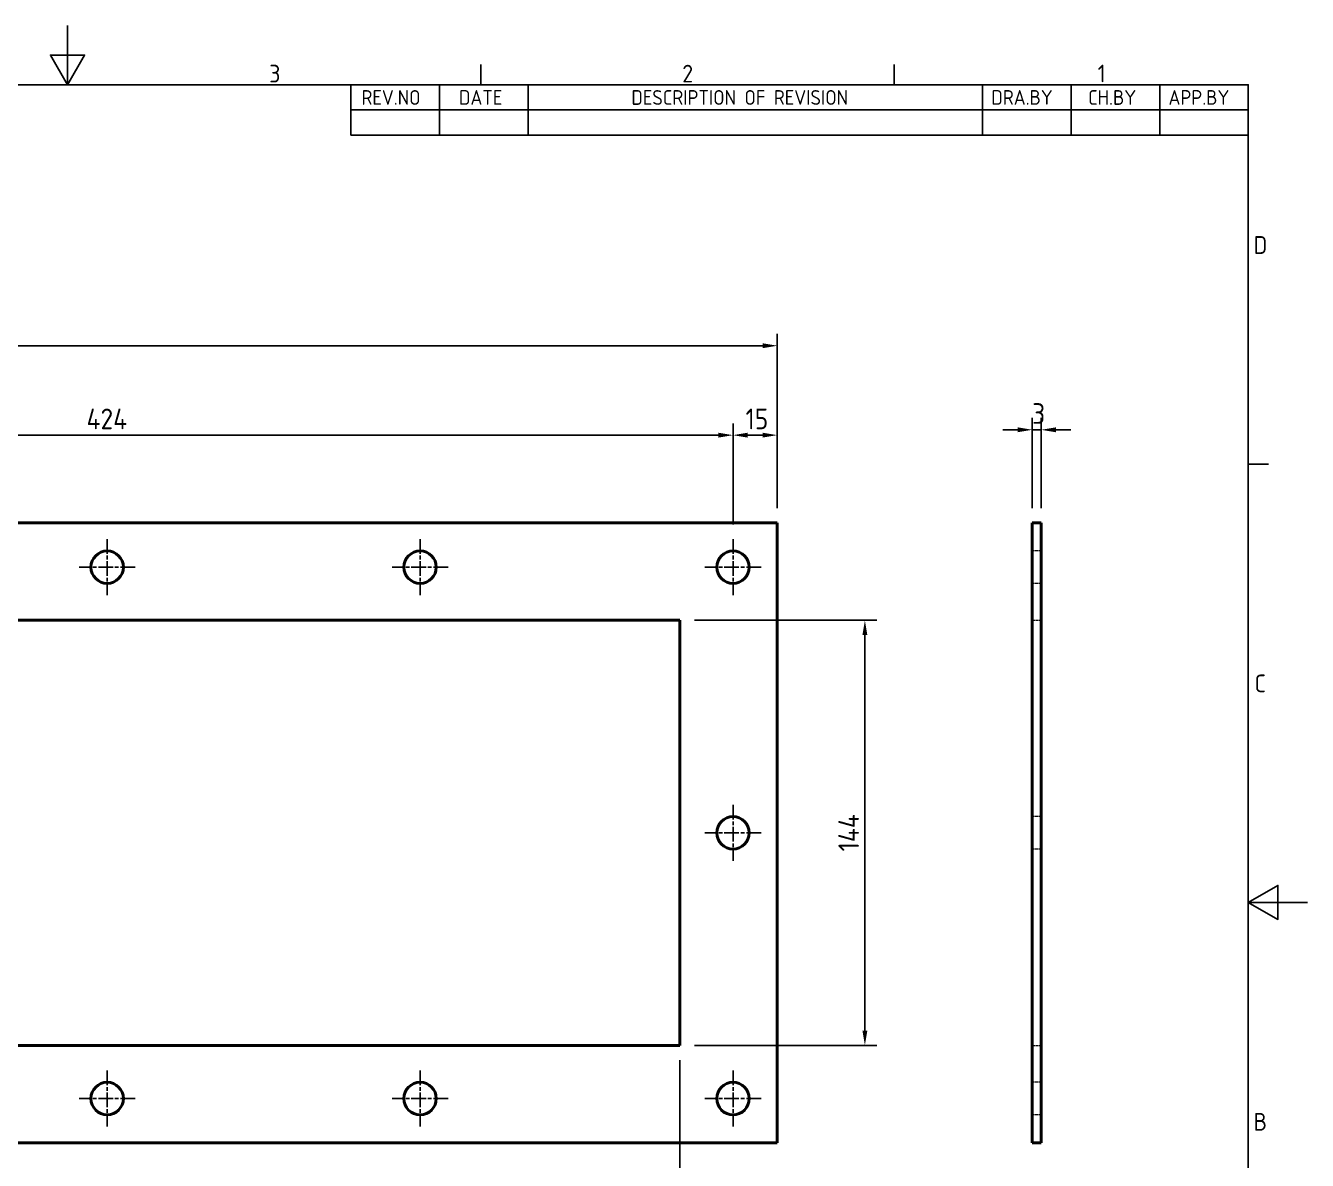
# Model space of a CAD drawing. Header units: millimetres. Extents: x 0 to 840, y 0 to 594.
# Drawn here: x 405.8 to 840, y 209.6 to 594 of the extents above; entities that cross this region are included whole.
import ezdxf

# ---------------------------------------------------------------- set-up
doc = ezdxf.new("R2010")
doc.units = ezdxf.units.MM
doc.header["$LTSCALE"] = 2
doc.linetypes.add('CHAIN', pattern=[0.35429999999999995, 0.2362, -0.0295, 0.0591, -0.0295])
doc.linetypes.add('DASHED', pattern=[0.2067, 0.1654, -0.0413])
doc.layers.get('0').update_dxf_attribs({"color": 3, "lineweight": 25})
for name, color, linetype, lineweight in [('가려진 것(ISO)', 2, 'DASHED', 18), ('가시적인 것(ISO)', 3, 'Continuous', 40), ('경계(ISO)', 7, 'Continuous', 25), ('기호(ISO)', 5, 'Continuous', 25), ('중심 표식(ISO)', 1, 'Continuous', 25), ('치수(ISO)', 2, 'Continuous', 25)]:
    doc.layers.add(name, color=color, linetype=linetype, lineweight=lineweight)
doc.styles.add('ISO Proportiona M2B', font='isocp.shx')
doc.styles.add('문자 텍스트_M2B', font='isocp.shx')
doc.styles.add('치수 텍스트_PSTEK_POSCO', font='isocp.shx')
doc.dimstyles.new('치수_PSTEK_POSCO', dxfattribs={"dimscale": 2, "dimtxt": 3.5, "dimasz": 2.5, "dimexe": 2, "dimexo": 2.5, "dimgap": 1, "dimtad": 1, "dimrnd": 1e-08, "dimdsep": 46, "dimtxsty": '치수 텍스트_PSTEK_POSCO', "dimcen": 0.09, "dimdle": 10, "dimclrd": 7, "dimclre": 7, "dimclrt": 2, "dimadec": 1, "dimazin": 2, "dimtfac": 1, "dimtmove": 0, "dimatfit": 3, "dimfxl": 0, "dimtolj": 1, "dimlwd": -1, "dimlwe": -1, "dimarcsym": 0})

# ---------------------------------------------------------------- blocks, each defined once
blk = doc.blocks.new('경계 Default Border')
at = {"layer": '경계(ISO)'}
for p, q in [((280, 287.0000076293945), (280, 290.4000091552734)), ((350, 287.0000076293945), (350, 290.4000091552734)), ((410, 222.7499961853027), (413.4000015258789, 222.7499961853027))]:
    blk.add_line(p, q, dxfattribs=at)
at = {"layer": '경계(ISO)', "flags": 128}
for points in [[(210, 297.0000076293945), (210, 287.0000076293945), (207.1132469177246, 292.0000076293945), (212.8867530822754, 292.0000076293945), (210, 287.0000076293945)], [(10, 10), (10, 287.0000076293945), (410, 287.0000076293945), (410, 10), (10, 10)], [(420, 148.5000038146973), (410, 148.5000038146973), (415, 151.3867473602295), (415, 145.6132507324219), (410, 148.5000038146973)]]:
    blk.add_lwpolyline(points, dxfattribs=at)
at = {"layer": '경계(ISO)', "color": 2, "char_height": 3.00000011920929, "attachment_point": 7, "style": '문자 텍스트_M2B'}
for s, insert in [('3', (244.1685395229535, 287.3713945155963)), ('2', (314.127739416884, 287.3713945155963)), ('1', (384.4860661041481, 287.4)), ('D', (410.878270202895, 258.3463944559917)), ('C', (411.0445395201643, 184.0963944559917)), ('B', (410.878270202895, 109.8463944559917))]:
    blk.add_mtext(s, dxfattribs=dict(at, insert=insert))
blk = doc.blocks.new('리비전 내역')
at = {"layer": '기호(ISO)'}
for p, q in [((258, 287.0000076293945), (410, 287.0000076293945)), ((258, 287.0000076293945), (258, 282.7200076293945)), ((273, 287.0000076293945), (273, 282.7200076293945)), ((288, 287.0000076293945), (288, 282.7200076293945)), ((365, 287.0000076293945), (365, 282.7200076293945)), ((380, 287.0000076293945), (380, 282.7200076293945)), ((395, 287.0000076293945), (395, 282.7200076293945)), ((410, 287.0000076293945), (410, 282.7200076293945)), ((258, 282.7200076293945), (410, 282.7200076293945)), ((258, 282.7200076293945), (258, 278.4400076293945)), ((273, 282.7200076293945), (273, 278.4400076293945)), ((288, 282.7200076293945), (288, 278.4400076293945)), ((365, 282.7200076293945), (365, 278.4400076293945)), ((380, 282.7200076293945), (380, 278.4400076293945)), ((395, 282.7200076293945), (395, 278.4400076293945)), ((410, 282.7200076293945), (410, 278.4400076293945)), ((258, 278.4400076293945), (410, 278.4400076293945))]:
    blk.add_line(p, q, dxfattribs=at)
at = {"layer": '기호(ISO)', "color": 2, "char_height": 2.5, "attachment_point": 7, "style": 'ISO Proportiona M2B'}
for s, insert in [('REV.NO', (259.7871163682308, 283.5831900503393)), ('DATE', (276.3142317728366, 283.5831900503393)), ('DESCRIPTION OF REVISION', (305.5070204333629, 283.5831900503393)), ('DRA.BY', (366.4757339553204, 283.5831900503393)), ('CH.BY', (382.8642915086117, 283.5831900503393)), ('APP.BY', (396.4777339604404, 283.5831900503393))]:
    blk.add_mtext(s, dxfattribs=dict(at, insert=insert))
blk = doc.blocks.new('*D24')
at = {"layer": 'Defpoints', "color": 0, "transparency": 16777216}
for p in [(645.4431821057506, 455.2870058677337), (221.4431821057505, 420.0726368228962), (645.4431821057506, 420.0726368228964)]:
    blk.add_point(p, dxfattribs=at)
at = {"layer": '치수(ISO)', "color": 7, "transparency": 16777216}
for p, q in [((221.4431821057505, 425.0726368228962), (221.4431821057505, 459.2870058677337)), ((645.4431821057506, 425.0726368228964), (645.4431821057506, 459.2870058677337)), ((226.4431821057505, 455.2870058677337), (640.4431821057506, 455.2870058677337))]:
    blk.add_line(p, q, dxfattribs=at)
for points in [[(226.4431821057505, 456.1203392010671), (226.4431821057505, 454.4536725344004), (221.4431821057505, 455.2870058677337)], [(640.4431821057506, 456.1203392010671), (640.4431821057506, 454.4536725344004), (645.4431821057506, 455.2870058677337)]]:
    blk.add_solid(points, dxfattribs=at)
at = {"layer": '치수(ISO)', "color": 2, "transparency": 16777216, "insert": (426.4631821057505, 460.7876948441117), "char_height": 7, "attachment_point": 4, "style": '치수 텍스트_PSTEK_POSCO'}
blk.add_mtext('\\A1;424', dxfattribs=at)
blk = doc.blocks.new('*D25')
at = {"layer": 'Defpoints', "color": 0, "transparency": 16777216}
for p in [(660.4431821057506, 455.2870058677337), (660.4431821057506, 425.5726368228965), (645.4431821057506, 420.0726368228964)]:
    blk.add_point(p, dxfattribs=at)
at = {"layer": '치수(ISO)', "color": 7, "transparency": 16777216}
for p, q in [((645.4431821057506, 425.0726368228964), (645.4431821057506, 459.2870058677337)), ((660.4431821057506, 430.5726368228965), (660.4431821057506, 459.2870058677337)), ((650.4431821057506, 455.2870058677337), (655.4431821057506, 455.2870058677337))]:
    blk.add_line(p, q, dxfattribs=at)
for points in [[(650.4431821057506, 456.1203392010671), (650.4431821057506, 454.4536725344004), (645.4431821057506, 455.2870058677337)], [(655.4431821057506, 456.1203392010671), (655.4431821057506, 454.4536725344004), (660.4431821057506, 455.2870058677337)]]:
    blk.add_solid(points, dxfattribs=at)
at = {"layer": '치수(ISO)', "color": 2, "transparency": 16777216, "insert": (649.66820735892, 460.7870058677337), "char_height": 7, "attachment_point": 4, "style": '치수 텍스트_PSTEK_POSCO'}
blk.add_mtext('\\A1;15', dxfattribs=at)
blk = doc.blocks.new('*D29')
at = {"layer": 'Defpoints', "color": 0, "transparency": 16777216}
for p in [(133.4431821057507, 248.5726368228962), (627.4431821057506, 248.5726368228964), (133.4431821057507, 185.9798052370761)]:
    blk.add_point(p, dxfattribs=at)
at = {"layer": '치수(ISO)', "color": 7, "transparency": 16777216}
for p, q in [((133.4431821057507, 243.5726368228962), (133.4431821057507, 181.9798052370761)), ((627.4431821057506, 243.5726368228964), (627.4431821057506, 181.9798052370761)), ((622.4431821057506, 185.9798052370761), (138.4431821057507, 185.9798052370761))]:
    blk.add_line(p, q, dxfattribs=at)
for points in [[(138.4431821057507, 186.8131385704094), (138.4431821057507, 185.1464719037428), (133.4431821057507, 185.9798052370761)], [(622.4431821057506, 186.8131385704094), (622.4431821057506, 185.1464719037428), (627.4431821057506, 185.9798052370761)]]:
    blk.add_solid(points, dxfattribs=at)
at = {"layer": '치수(ISO)', "color": 2, "transparency": 16777216, "insert": (373.4309519490207, 191.4798052370761), "char_height": 7, "attachment_point": 4, "style": '치수 텍스트_PSTEK_POSCO'}
blk.add_mtext('\\A1;494', dxfattribs=at)
blk = doc.blocks.new('*D30')
at = {"layer": 'Defpoints', "color": 0, "transparency": 16777216}
for p in [(660.4431821057506, 485.572636822896), (100.4431821057506, 425.572636822896), (660.4431821057506, 425.5726368228965)]:
    blk.add_point(p, dxfattribs=at)
at = {"layer": '치수(ISO)', "color": 7, "transparency": 16777216}
for p, q in [((100.4431821057506, 430.572636822896), (100.4431821057506, 489.572636822896)), ((660.4431821057506, 430.5726368228965), (660.4431821057506, 489.572636822896)), ((105.4431821057506, 485.572636822896), (655.4431821057506, 485.572636822896))]:
    blk.add_line(p, q, dxfattribs=at)
for points in [[(105.4431821057506, 486.4059701562293), (105.4431821057506, 484.7393034895627), (100.4431821057506, 485.572636822896)], [(655.4431821057506, 486.4059701562293), (655.4431821057506, 484.7393034895627), (660.4431821057506, 485.572636822896)]]:
    blk.add_solid(points, dxfattribs=at)
at = {"layer": '치수(ISO)', "color": 2, "transparency": 16777216, "insert": (374.1404262002388, 491.072636822896), "char_height": 7, "attachment_point": 4, "style": '치수 텍스트_PSTEK_POSCO'}
blk.add_mtext('\\A1;560', dxfattribs=at)
blk = doc.blocks.new('*D32')
at = {"layer": 'Defpoints', "color": 0, "transparency": 16777216}
for p in [(627.4431821057505, 392.5726368228964), (627.4431821057506, 248.5726368228964), (690.1131558258362, 248.5726368228964)]:
    blk.add_point(p, dxfattribs=at)
at = {"layer": '치수(ISO)', "color": 7, "transparency": 16777216}
for p, q in [((632.4431821057505, 392.5726368228964), (694.1131558258363, 392.5726368228963)), ((690.1131558258363, 387.5726368228963), (690.1131558258362, 253.5726368228964)), ((632.4431821057506, 248.5726368228964), (694.1131558258362, 248.5726368228964))]:
    blk.add_line(p, q, dxfattribs=at)
for points in [[(689.279822492503, 387.5726368228963), (690.9464891591697, 387.5726368228963), (690.1131558258363, 392.5726368228963)], [(689.2798224925028, 253.5726368228964), (690.9464891591696, 253.5726368228964), (690.1131558258362, 248.5726368228964)]]:
    blk.add_solid(points, dxfattribs=at)
at = {"layer": '치수(ISO)', "color": 2, "transparency": 16777216, "insert": (684.6131558258362, 314.2726368228963), "char_height": 7, "attachment_point": 4, "rotation": 90, "style": '치수 텍스트_PSTEK_POSCO'}
blk.add_mtext('\\A1;144', dxfattribs=at)
blk = doc.blocks.new('*D33')
at = {"layer": 'Defpoints', "color": 0, "transparency": 16777216}
for p in [(749.8283632148316, 457.1008693786249), (746.8283632148316, 425.5726368228965), (749.8283632148316, 425.5726368228965)]:
    blk.add_point(p, dxfattribs=at)
at = {"layer": '치수(ISO)', "color": 7, "transparency": 16777216}
for p, q in [((746.8283632148316, 430.5726368228965), (746.8283632148316, 461.1008693786249)), ((749.8283632148316, 430.5726368228965), (749.8283632148316, 461.1008693786249)), ((741.8283632148316, 457.1008693786249), (736.8283632148316, 457.1008693786249)), ((746.8283632148316, 457.1008693786249), (749.8283632148316, 457.1008693786249)), ((754.8283632148316, 457.1008693786249), (759.8283632148316, 457.1008693786249))]:
    blk.add_line(p, q, dxfattribs=at)
for points in [[(741.8283632148316, 457.9342027119582), (741.8283632148316, 456.2675360452915), (746.8283632148316, 457.1008693786249)], [(754.8283632148316, 457.9342027119582), (754.8283632148316, 456.2675360452915), (749.8283632148316, 457.1008693786249)]]:
    blk.add_solid(points, dxfattribs=at)
at = {"layer": '치수(ISO)', "color": 2, "transparency": 16777216, "insert": (746.783388468001, 462.6008693786249), "char_height": 7, "attachment_point": 4, "style": '치수 텍스트_PSTEK_POSCO'}
blk.add_mtext('\\A1;3', dxfattribs=at)

msp = doc.modelspace()

# ---------------------------------------------------------------- linework, layer by layer
at = {"layer": '가려진 것(ISO)', "ltscale": 2.856944799423218}
for p, q in [((749.8283632148273, 416.0726368228964), (746.8283632148273, 416.0726368228964)), ((749.8283632148273, 405.0726368228964), (746.8283632148273, 405.0726368228964)), ((746.8283632148218, 392.5726368228964), (749.8283632148219, 392.5726368228964)), ((749.8283632148273, 326.0726368228964), (746.8283632148273, 326.0726368228964)), ((749.8283632148273, 315.0726368228964), (746.8283632148273, 315.0726368228964)), ((746.8283632148218, 248.5726368228964), (749.8283632148219, 248.5726368228964)), ((749.8283632148273, 236.0726368228964), (746.8283632148273, 236.0726368228964)), ((749.8283632148273, 225.0726368228964), (746.8283632148273, 225.0726368228964))]:
    msp.add_line(p, q, dxfattribs=at)
at = {"layer": '가시적인 것(ISO)'}
for p, q in [((100.4431821057506, 425.5726368228961), (660.4431821057506, 425.5726368228965)), ((660.4431821057506, 425.5726368228965), (660.4431821057507, 215.5726368228964)), ((749.8283632148318, 425.5726368228965), (746.8283632148316, 425.5726368228965)), ((746.8283632148316, 425.5726368228965), (746.8283632148316, 215.5726368228964)), ((749.8283632148318, 215.5726368228964), (749.8283632148318, 425.5726368228965)), ((133.4431821057506, 392.5726368228962), (627.4431821057505, 392.5726368228964)), ((627.4431821057505, 392.5726368228964), (627.4431821057506, 248.5726368228964)), ((627.4431821057506, 248.5726368228964), (133.4431821057507, 248.5726368228962)), ((660.4431821057507, 215.5726368228964), (100.4431821057507, 215.5726368228962)), ((749.8283632148318, 215.5726368228964), (746.8283632148316, 215.5726368228964))]:
    msp.add_line(p, q, dxfattribs=at)
for centre in [(433.4431821057506, 410.5726368228962), (539.4431821057506, 410.5726368228963), (645.4431821057506, 410.5726368228965), (645.4431821057506, 320.5726368228965), (433.4431821057506, 230.5726368228963), (539.4431821057506, 230.5726368228964), (645.4431821057506, 230.5726368228964)]:
    msp.add_circle(centre, 5.5, dxfattribs=at)
at = {"layer": '중심 표식(ISO)', "linetype": 'CHAIN', "ltscale": 10.55637073516846}
for p, q in [((433.4431821057506, 420.0726368228962), (433.4431821057506, 401.0726368228962)), ((539.4431821057506, 420.0726368228964), (539.4431821057506, 401.0726368228962)), ((645.4431821057506, 420.0726368228964), (645.4431821057506, 401.0726368228964)), ((442.9431821057506, 410.5726368228962), (423.9431821057505, 410.5726368228962)), ((548.9431821057507, 410.5726368228963), (529.9431821057506, 410.5726368228963)), ((654.9431821057506, 410.5726368228964), (635.9431821057506, 410.5726368228964)), ((645.4431821057507, 330.0726368228964), (645.4431821057507, 311.0726368228964)), ((654.9431821057508, 320.5726368228964), (635.9431821057507, 320.5726368228964)), ((433.4431821057507, 240.0726368228963), (433.4431821057507, 221.0726368228963)), ((539.4431821057507, 240.0726368228963), (539.4431821057507, 221.0726368228964)), ((645.4431821057507, 240.0726368228964), (645.4431821057507, 221.0726368228964)), ((442.9431821057507, 230.5726368228963), (423.9431821057507, 230.5726368228963)), ((548.9431821057507, 230.5726368228963), (529.9431821057507, 230.5726368228963)), ((654.9431821057508, 230.5726368228964), (635.9431821057507, 230.5726368228964))]:
    msp.add_line(p, q, dxfattribs=at)

# ---------------------------------------------------------------- block references
at = {"xscale": 2, "yscale": 2, "zscale": 2}
msp.add_blockref('경계 Default Border', (0, 0), dxfattribs=at)
at = {"layer": '기호(ISO)', "xscale": 2, "yscale": 2, "zscale": 2}
msp.add_blockref('리비전 내역', (0, 0), dxfattribs=at)

# ---------------------------------------------------------------- dimensions: what is measured, and where the dimension line sits
at = {"layer": '치수(ISO)', "color": 7}
for base, p1, p2, angle, override, picture, middle in [((660.4431821057506, 485.572636822896), (100.4431821057506, 425.572636822896), (660.4431821057506, 425.5726368228965), 180, {"dimdec": 2, "dimtp": 0, "dimtm": -0, "dimtdec": 2, "dimtofl": 0, "dimatfit": 1}, '*D30', (380.4431821057506, 485.572636822896)), ((645.4431821057506, 455.2870058677337), (221.4431821057505, 420.0726368228962), (645.4431821057506, 420.0726368228964), 180, {"dimdec": 2, "dimtp": 0, "dimtm": -0, "dimtdec": 2, "dimtofl": 0, "dimatfit": 1}, '*D24', (433.4631821057505, 455.2870058677337)), ((660.4431821057506, 455.2870058677337), (645.4431821057506, 420.0726368228964), (660.4431821057506, 425.5726368228965), 180, {"dimdec": 2, "dimtp": 0, "dimtm": -0, "dimtdec": 2, "dimtofl": 0, "dimatfit": 1}, '*D25', (652.9631821057505, 455.2870058677337)), ((749.8283632148316, 457.1008693786249), (746.8283632148316, 425.5726368228965), (749.8283632148316, 425.5726368228965), 180, {"dimdec": 2, "dimtp": 0, "dimtm": -0, "dimtdec": 2, "dimtofl": 1, "dimatfit": 1}, '*D33', (748.3283632148316, 457.1008693786249)), ((690.1131558258362, 248.5726368228964), (627.4431821057505, 392.5726368228964), (627.4431821057506, 248.5726368228964), 90, {"dimdec": 2, "dimtp": 0, "dimtm": -0, "dimtdec": 2, "dimtofl": 0, "dimatfit": 1}, '*D32', (690.1131558258362, 320.5726368228964)), ((133.4431821057507, 185.9798052370761), (627.4431821057506, 248.5726368228964), (133.4431821057507, 248.5726368228962), 180, {"dimdec": 2, "dimtp": 0, "dimtm": -0, "dimtdec": 2, "dimtofl": 0, "dimatfit": 1}, '*D29', (380.4431821057506, 185.9798052370761))]:
    dim = msp.add_linear_dim(base=base, p1=p1, p2=p2, angle=angle, dimstyle='치수_PSTEK_POSCO', override=override, dxfattribs=at)
    dim.commit()
    dim.dimension.update_dxf_attribs({"geometry": picture, "text_midpoint": middle, "dimtype": 160})

doc.saveas('drawing.dxf')
